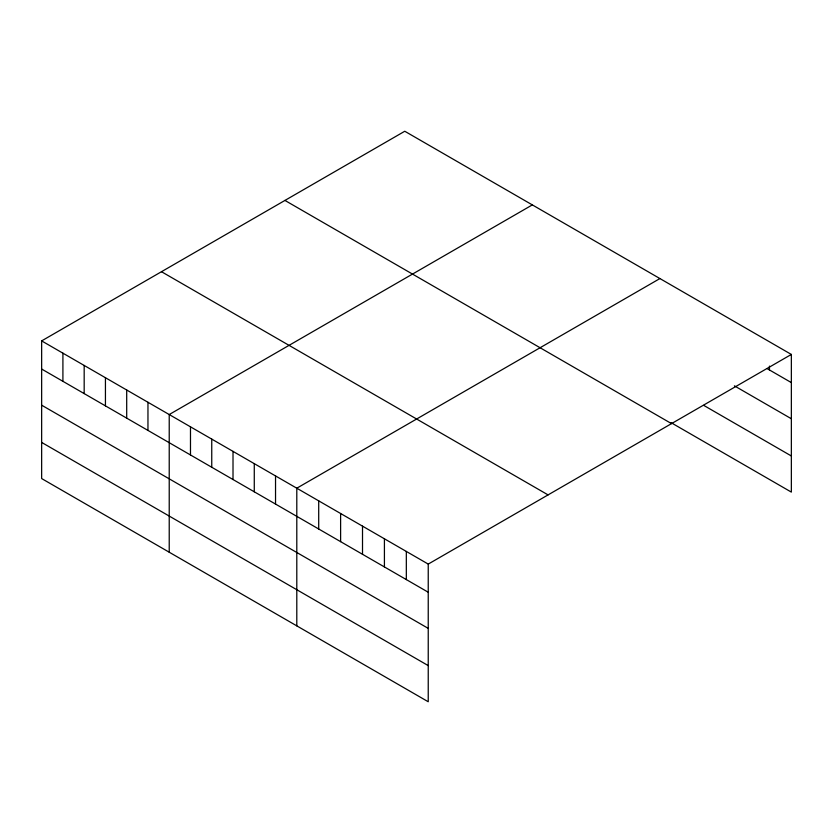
<?xml version="1.0" encoding="UTF-8"?>
<svg xmlns="http://www.w3.org/2000/svg" width="833" height="833" viewBox="0 0 833 833"><rect width="100%" height="100%" fill="white"/><g stroke="black" fill="none" stroke-linecap="round" stroke-linejoin="round"><path stroke-width="1.25" d="M41.65 340.895L428.235 564.087L428.235 701.75L41.65 478.559L41.65 340.895L404.765 131.25L791.35 354.441L791.35 492.105L670.867 422.55M532.339 204.897L169.224 414.542L169.224 552.217M659.913 278.555L296.798 488.2L296.798 625.864M428.235 564.087L791.35 354.441M767.255 368.686L791.35 382.597M734.394 385.846L791.35 418.739M703.729 405.379L791.35 455.974M284.938 200.43L671.523 423.622M161.477 271.704L548.062 494.896M41.65 369.04L428.235 592.232M41.65 405.182L428.235 628.374M41.65 442.417L428.235 665.609M769.442 366.104L769.442 369.946M406.327 551.436L406.327 579.591M384.419 538.784L384.419 566.94M362.511 526.144L362.511 554.289M340.614 513.492L340.614 541.648M318.706 500.841L318.706 528.997M275.536 475.924L275.536 504.08M254.273 463.648L254.273 491.803M233.011 451.371L233.011 479.527M211.749 439.095L211.749 467.251M190.486 426.819L190.486 454.974M147.962 402.266L147.962 430.422M126.699 389.99L126.699 418.145M105.437 377.713L105.437 405.869M84.175 365.437L84.175 393.593M62.912 353.161L62.912 381.316"/></g></svg>
